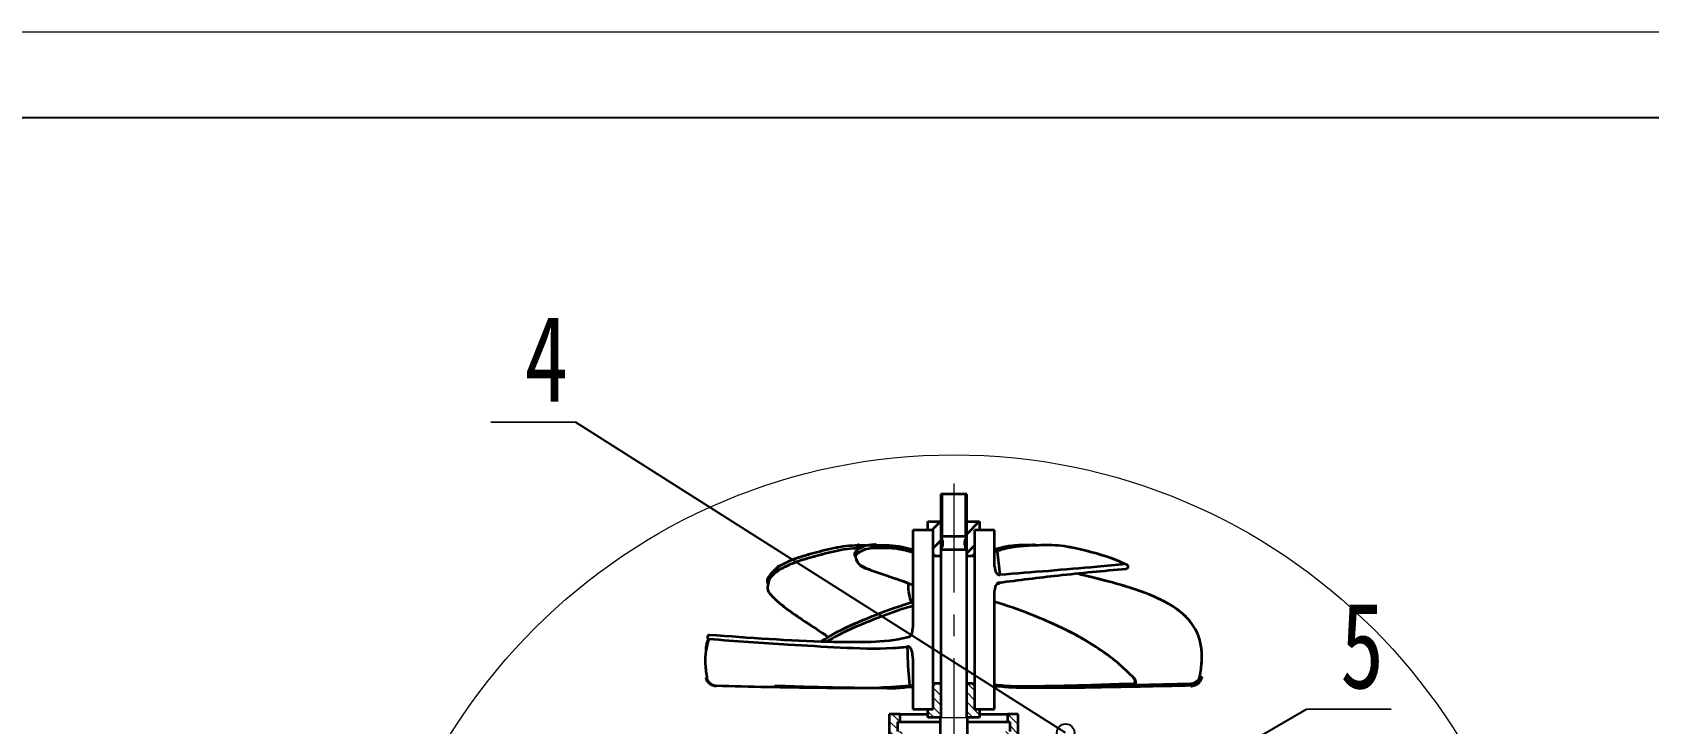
# Model space of a CAD drawing. Header units: millimetres. Extents: x 0 to 1189, y 0 to 841.
# Drawn here: x 412.9 to 600.8, y 760.6 to 841 of the extents above; entities that cross this region are included whole.
import ezdxf

# ---------------------------------------------------------------- set-up
doc = ezdxf.new("R2010")
doc.units = ezdxf.units.MM
doc.linetypes.add('CENTERX2', pattern=[20.32, 12.7, -2.54, 2.54, -2.54])
doc.styles.add('SLDTEXTSTYLE1', font='hyswlongfangsong.ttf')
doc.styles.get("Standard").update_dxf_attribs({"font": 'hyswlongfangsong.ttf'})
doc.dimstyles.new('SLDDIMSTYLE0', dxfattribs={"dimtxt": 0.18, "dimasz": 4.08, "dimexe": 0, "dimexo": 0.0625, "dimgap": 0, "dimtad": 0, "dimtih": 1, "dimtoh": 1, "dimdec": 0, "dimrnd": 1e-09, "dimzin": 0, "dimdsep": 46, "dimtxsty": 'Standard', "dimsah": 1, "dimcen": 0.09, "dimadec": 0, "dimazin": 0, "dimtfac": 4.08, "dimtdec": 0, "dimtofl": 0, "dimtmove": 0, "dimatfit": 3, "dimfxl": 1, "dimfrac": 2, "dimtolj": 1, "dimtzin": 0, "dimarcsym": 0})
pattern_1 = [(135, (128.85775, 522.6611), (-0.561266, -0.561266), [])]

# ---------------------------------------------------------------- blocks, each defined once
blk = doc.blocks.new('SW_NOTE_0_3')
at = {"color": 0, "linetype": 'Continuous', "lineweight": 18}
for p, q in [((-9.85, 0), (0, 0)), ((0, 0), (-9.85, 0)), ((-9.85, 0), (0, 0)), ((0, 0), (-9.85, 0)), ((-9.85, 0), (0, 0)), ((0, 0), (-9.85, 0))]:
    blk.add_line(p, q, dxfattribs=at)
at = {"color": 0, "linetype": 'Continuous', "lineweight": 18, "insert": (-3.37, 12.42), "char_height": 10, "attachment_point": 2, "style": 'SLDTEXTSTYLE1'}
blk.add_mtext('4', dxfattribs=at)
blk = doc.blocks.new('SW_NOTE_0_4')
at = {"color": 0, "linetype": 'Continuous', "lineweight": 18}
for p, q in [((0, 0), (9.85, 0)), ((9.85, 0), (0, 0)), ((0, 0), (9.85, 0)), ((9.85, 0), (0, 0)), ((0, 0), (9.85, 0)), ((9.85, 0), (0, 0))]:
    blk.add_line(p, q, dxfattribs=at)
at = {"color": 0, "linetype": 'Continuous', "lineweight": 18, "insert": (6.48, 12.42), "char_height": 10, "attachment_point": 2, "style": 'SLDTEXTSTYLE1'}
blk.add_mtext('5', dxfattribs=at)

msp = doc.modelspace()

# ---------------------------------------------------------------- hatches: boundary and pattern name
at = {"lineweight": 35}
h = msp.add_hatch(dxfattribs=at)
h.set_pattern_fill('ANSI31', color=256, scale=0.5)
h.set_pattern_definition([(45, (-51.8363, 45.4111), (-1.122532, 1.122532), [])])
h.paths.add_polyline_path([(518.51, 784.09), (517.01, 784.09), (517.01, 783.09), (517.61, 783.09), (517.61, 780.34), (517.86, 780.09), (518.51, 780.09), (518.51, 780.84)])
h.paths.add_polyline_path([(523.01, 784.09), (521.51, 784.09), (521.51, 782.34), (521.51, 780.09), (522.16, 780.09), (522.41, 780.34), (522.41, 783.09), (523.01, 783.09)])
at = {"lineweight": 18}
h = msp.add_hatch(dxfattribs=at)
h.set_pattern_fill('ANSI31', color=256, scale=0.25, angle=90)
h.set_pattern_definition(pattern_1)
h.paths.add_polyline_path([(518.51, 765.29), (517.86, 765.29), (517.61, 765.04), (517.61, 762.29), (517.01, 762.29), (517.01, 761.29), (518.51, 761.29)])
h.paths.add_polyline_path([(522.41, 765.04), (522.16, 765.29), (521.51, 765.29), (521.51, 761.29), (521.61, 761.29), (523.01, 761.29), (523.01, 762.29), (522.41, 762.29)])
h = msp.add_hatch(dxfattribs=at)
h.set_pattern_fill('ANSI31', color=256, scale=0.25, angle=90)
h.set_pattern_definition(pattern_1)
h.paths.add_polyline_path([(527.51, 754.18), (527.51, 761.69), (526.26, 761.69), (526.26, 760.79), (526.51, 760.79), (526.51, 759.69), (526.01, 759.69), (526.01, 741.69), (526.26, 741.69), (526.26, 740.59), (526.01, 740.59), (526.01, 739.69), (531.51, 739.69), (531.51, 737.19), (536.01, 737.19), (536.01, 729.19), (538.01, 729.19), (538.01, 730.69), (537.21, 730.69), (537.21, 731.69), (538.01, 731.69), (538.01, 739.19)])
h.paths.add_polyline_path([(514.01, 739.69), (514.01, 740.59), (513.76, 740.59), (513.76, 741.69), (514.01, 741.69), (514.01, 759.69), (513.51, 759.69), (513.51, 760.79), (513.76, 760.79), (513.76, 761.69), (512.51, 761.69), (512.51, 754.18), (502.01, 739.19), (502.01, 731.69), (502.81, 731.69), (502.81, 730.69), (502.01, 730.69), (502.01, 729.19), (506.72, 729.19), (506.72, 737.19), (508.51, 737.19), (508.51, 739.69)])
h.paths.add_polyline_path([(540.01, 737.69), (538.01, 737.69), (538.01, 724.44), (537.01, 724.44), (537.01, 674.69), (538.01, 674.69), (538.01, 671.69), (540.01, 671.69)])
h.paths.add_polyline_path([(503.01, 724.44), (502.51, 724.44), (502.01, 724.44), (502.01, 737.69), (500.01, 737.69), (500.01, 671.69), (502.01, 671.69), (502.01, 674.69), (503.01, 674.69)])

# ---------------------------------------------------------------- linework, layer by layer
at = {"color": 7, "linetype": 'Continuous', "lineweight": 18}
for p, q in [((1189, 841), (0, 841)), ((518.41, 761.29), (521.61, 761.29))]:
    msp.add_line(p, q, dxfattribs=at)
at = {"color": 7, "linetype": 'Continuous', "lineweight": 25}
msp.add_line((1179, 831.05), (25, 831.05), dxfattribs=at)
at = {"color": 7, "linetype": 'Continuous', "lineweight": 35}
for p, q in [((518.51, 787.29), (518.51, 782.34)), ((521.51, 787.29), (518.51, 787.29)), ((518.51, 787.29), (518.51, 782.34)), ((521.51, 787.29), (518.51, 787.29)), ((521.51, 782.34), (521.51, 787.29)), ((521.51, 782.34), (521.51, 787.29)), ((517.01, 783.09), (517.01, 784.09)), ((517.01, 784.09), (518.51, 784.09)), ((517.01, 783.09), (517.01, 784.09)), ((517.01, 784.09), (518.51, 784.09)), ((518.51, 784.09), (518.51, 780.09)), ((518.51, 784.09), (518.51, 780.09)), ((521.51, 780.09), (521.51, 784.09)), ((521.51, 784.09), (523.01, 784.09)), ((521.51, 780.09), (521.51, 784.09)), ((521.51, 784.09), (523.01, 784.09)), ((523.01, 784.09), (523.01, 783.09)), ((523.01, 784.09), (523.01, 783.09)), ((515.26, 783.09), (515.26, 771.79)), ((517.61, 783.09), (515.26, 783.09)), ((515.26, 783.09), (515.26, 771.79)), ((517.61, 783.09), (515.26, 783.09)), ((517.61, 783.09), (517.01, 783.09)), ((517.61, 783.09), (517.01, 783.09)), ((517.61, 780.34), (517.61, 783.09)), ((517.61, 762.29), (517.61, 783.09)), ((517.61, 780.34), (517.61, 783.09)), ((517.61, 762.29), (517.61, 783.09)), ((521.51, 782.34), (518.51, 782.34)), ((521.51, 782.34), (518.51, 782.34)), ((522.41, 783.09), (522.41, 780.34)), ((523.01, 783.09), (522.41, 783.09)), ((522.41, 783.09), (522.41, 762.29)), ((524.76, 783.09), (522.41, 783.09)), ((522.41, 783.09), (522.41, 780.34)), ((523.01, 783.09), (522.41, 783.09)), ((522.41, 783.09), (522.41, 762.29)), ((524.76, 783.09), (522.41, 783.09)), ((524.76, 778.88), (524.76, 783.09)), ((524.76, 778.88), (524.76, 783.09)), ((517.61, 780.34), (517.86, 780.09)), ((517.61, 780.34), (517.86, 780.09)), ((518.51, 780.09), (517.86, 780.09)), ((518.51, 780.09), (517.86, 780.09)), ((518.51, 780.84), (521.51, 780.84)), ((518.51, 780.84), (518.51, 761.29)), ((518.51, 780.84), (521.51, 780.84)), ((518.51, 780.84), (518.51, 761.29)), ((521.51, 761.29), (521.51, 780.84)), ((521.51, 761.29), (521.51, 780.84)), ((522.16, 780.09), (521.51, 780.09)), ((522.16, 780.09), (521.51, 780.09)), ((522.16, 780.09), (522.41, 780.34)), ((522.16, 780.09), (522.41, 780.34)), ((522.39, 780.09), (522.16, 780.09)), ((522.39, 780.09), (522.16, 780.09)), ((522.39, 780.09), (522.39, 780.32)), ((522.39, 780.09), (522.39, 780.32)), ((525.06, 780.66), (525.36, 777.89)), ((525.06, 780.66), (525.36, 777.89)), ((529.87, 781.29), (529.15, 781.42)), ((529.87, 781.29), (529.15, 781.42)), ((510.37, 778.45), (512.46, 777.76)), ((510.37, 778.45), (512.46, 777.76)), ((524.76, 762.29), (524.76, 776.05)), ((524.76, 762.29), (524.76, 776.05)), ((515.26, 768.2), (515.26, 762.29)), ((515.26, 768.2), (515.26, 762.29)), ((512.22, 764.85), (514.92, 765.04)), ((512.22, 764.85), (514.92, 765.04)), ((514.91, 764.88), (515.04, 764.87)), ((514.91, 764.88), (515.04, 764.87)), ((515.1, 764.87), (515.26, 764.85)), ((515.1, 764.87), (515.26, 764.85)), ((517.86, 765.29), (517.61, 765.04)), ((517.86, 765.29), (517.61, 765.04)), ((517.61, 762.29), (517.61, 765.04)), ((517.61, 762.29), (517.61, 765.04)), ((517.86, 765.29), (518.51, 765.29)), ((517.86, 765.29), (518.51, 765.29)), ((518.51, 765.29), (518.51, 761.29)), ((518.51, 765.29), (518.51, 761.29)), ((521.51, 761.29), (521.51, 765.29)), ((521.51, 765.29), (522.16, 765.29)), ((521.51, 761.29), (521.51, 765.29)), ((521.51, 765.29), (522.16, 765.29)), ((522.41, 765.04), (522.16, 765.29)), ((522.41, 765.04), (522.16, 765.29)), ((522.41, 765.04), (522.41, 762.29)), ((522.41, 765.04), (522.41, 762.29)), ((541.1, 765.12), (547.59, 765.26)), ((541.1, 765.12), (547.59, 765.26)), ((512.51, 761.69), (512.51, 754.18)), ((513.76, 761.69), (512.51, 761.69)), ((512.51, 761.69), (512.51, 754.18)), ((513.76, 761.69), (512.51, 761.69)), ((513.76, 760.79), (513.76, 761.69)), ((513.76, 761.69), (517.01, 761.69)), ((513.76, 760.79), (513.76, 761.69)), ((513.76, 761.69), (517.01, 761.69)), ((515.26, 762.29), (517.61, 762.29)), ((515.26, 762.29), (517.61, 762.29)), ((517.01, 761.29), (517.01, 762.29)), ((517.01, 762.29), (517.61, 762.29)), ((517.01, 761.29), (517.01, 762.29)), ((517.01, 762.29), (517.61, 762.29)), ((518.51, 761.29), (517.01, 761.29)), ((518.51, 761.29), (517.01, 761.29)), ((518.41, 761.29), (518.41, 755.29)), ((518.51, 761.29), (518.41, 761.29)), ((518.41, 761.29), (518.41, 755.29)), ((518.51, 761.29), (518.41, 761.29)), ((523.01, 761.29), (521.51, 761.29)), ((521.61, 761.29), (521.51, 761.29)), ((523.01, 761.29), (521.51, 761.29)), ((521.61, 761.29), (521.51, 761.29)), ((521.61, 755.29), (521.61, 761.29)), ((521.61, 755.29), (521.61, 761.29)), ((522.41, 762.29), (523.01, 762.29)), ((522.41, 762.29), (524.76, 762.29)), ((522.41, 762.29), (523.01, 762.29)), ((522.41, 762.29), (524.76, 762.29)), ((523.01, 762.29), (523.01, 761.29)), ((523.01, 762.29), (523.01, 761.29)), ((523.01, 761.69), (526.26, 761.69)), ((523.01, 761.69), (526.26, 761.69)), ((526.26, 761.69), (526.26, 760.79)), ((527.51, 761.69), (526.26, 761.69)), ((526.26, 761.69), (526.26, 760.79)), ((527.51, 761.69), (526.26, 761.69)), ((527.51, 754.18), (527.51, 761.69)), ((527.51, 754.18), (527.51, 761.69)), ((513.51, 759.69), (513.51, 760.79)), ((513.51, 760.79), (513.76, 760.79)), ((513.51, 759.69), (513.51, 760.79)), ((513.51, 760.79), (513.76, 760.79)), ((513.76, 760.79), (518.41, 760.79)), ((513.76, 760.79), (518.41, 760.79)), ((521.61, 760.79), (526.26, 760.79)), ((521.61, 760.79), (526.26, 760.79)), ((526.26, 760.79), (526.51, 760.79)), ((526.26, 760.79), (526.51, 760.79)), ((526.51, 760.79), (526.51, 759.69)), ((526.51, 760.79), (526.51, 759.69))]:
    msp.add_line(p, q, dxfattribs=at)
at = {"lineweight": 18}
for p, q in [((518.51, 787.29), (518.61, 787.29)), ((518.51, 787.29), (518.71, 787.29)), ((518.71, 787.29), (518.71, 782.34)), ((521.51, 787.29), (521.31, 787.26)), ((521.51, 787.29), (521.41, 787.29)), ((521.31, 787.26), (521.31, 782.34))]:
    msp.add_line(p, q, dxfattribs=at)
at = {"color": 7, "linetype": 'CENTERX2', "lineweight": 18}
msp.add_line((520.01, 788.54), (520.01, 735.29), dxfattribs=at)
at = {"color": 7, "linetype": 'Continuous', "lineweight": 35, "flags": 128}
for points in [[(525.09, 780.81), (525.09, 780.81), (525.1, 780.81), (525.12, 780.81), (525.12, 780.8), (525.1, 780.74), (525.06, 780.66), (525.06, 780.66), (525.06, 780.66)], [(525.09, 780.81), (525.09, 780.81), (525.1, 780.81), (525.12, 780.81), (525.12, 780.8), (525.1, 780.74), (525.06, 780.66), (525.06, 780.66), (525.06, 780.66)], [(514.95, 764.87), (514.95, 764.87), (514.92, 764.88), (514.91, 764.88), (514.9, 764.9), (514.9, 764.91), (514.9, 764.97), (514.92, 765.04), (514.92, 765.04), (514.92, 765.04)], [(514.95, 764.87), (514.95, 764.87), (514.92, 764.88), (514.91, 764.88), (514.9, 764.9), (514.9, 764.91), (514.9, 764.97), (514.92, 765.04), (514.92, 765.04), (514.92, 765.04)]]:
    msp.add_lwpolyline(points, dxfattribs=at)
at = {"color": 7, "linetype": 'Continuous', "lineweight": 18}
msp.add_circle((520.01, 722.97), 68.89, dxfattribs=at)
at = {"color": 7, "linetype": 'Continuous', "lineweight": 35}
for points, knots in [([(518.51, 782.34), (518.51, 782.33), (518.52, 782.32), (518.57, 782.2), (518.64, 782.03), (518.7, 781.8), (518.71, 781.55), (518.69, 781.32), (518.63, 781.11), (518.56, 780.95), (518.51, 780.85), (518.51, 780.84), (518.51, 780.84)], [0, 0, 0, 0, 0.098782, 0.197335, 0.301895, 0.414451, 0.520119, 0.613236, 0.708616, 0.816089, 0.928421, 1, 1, 1, 1]), ([(518.51, 782.34), (518.51, 782.33), (518.54, 782.28), (518.58, 782.18), (518.65, 782.01), (518.7, 781.79), (518.71, 781.55), (518.69, 781.33), (518.63, 781.13), (518.57, 780.98), (518.53, 780.88), (518.51, 780.84), (518.51, 780.84)], [0, 0, 0, 0, 0.0262029, 0.0992117, 0.2154295, 0.3707832, 0.5309523, 0.6697059, 0.7976807, 0.9131141, 0.9861797, 1, 1, 1, 1]), ([(521.51, 780.84), (521.51, 780.84), (521.5, 780.84), (521.48, 780.89), (521.42, 781.01), (521.36, 781.2), (521.31, 781.44), (521.3, 781.69), (521.34, 781.92), (521.4, 782.11), (521.47, 782.26), (521.5, 782.33), (521.51, 782.34), (521.51, 782.34)], [0, 0, 0, 0, 0.031754, 0.126791, 0.224611, 0.332065, 0.444556, 0.546165, 0.638206, 0.736501, 0.846718, 0.957487, 1, 1, 1, 1]), ([(521.51, 780.84), (521.51, 780.84), (521.5, 780.86), (521.47, 780.92), (521.41, 781.04), (521.35, 781.22), (521.31, 781.45), (521.3, 781.69), (521.34, 781.9), (521.4, 782.09), (521.45, 782.23), (521.49, 782.31), (521.51, 782.34), (521.51, 782.34)], [0, 0, 0, 0, 0.0027317, 0.0425361, 0.1260523, 0.2543998, 0.4155603, 0.5704173, 0.7048736, 0.8309697, 0.9385433, 0.995111, 1, 1, 1, 1]), ([(508.99, 781), (508.53, 780.98), (507.59, 780.92), (505.67, 780.53), (503.37, 779.92), (501, 779.18), (500.14, 778.69), (499.7, 778.45)], [0, 0, 0, 0, 0.120086, 0.243576, 0.495116, 0.747345, 1, 1, 1, 1]), ([(508.99, 781), (508.52, 780.97), (507.58, 780.91), (505.72, 780.54), (503.58, 779.97), (501.38, 779.34), (500.19, 778.71), (499.7, 778.45)], [0, 0, 0, 0, 0.143683, 0.293131, 0.584738, 0.829712, 1, 1, 1, 1]), ([(499.75, 778.92), (500.18, 779.16), (501.02, 779.64), (503.35, 780.37), (505.62, 780.95), (507.51, 781.3), (508.43, 781.34), (508.89, 781.36)], [0, 0, 0, 0, 0.253498, 0.504959, 0.755279, 0.878817, 1, 1, 1, 1]), ([(499.75, 778.92), (500.23, 779.18), (501.39, 779.8), (503.56, 780.41), (505.67, 780.96), (507.5, 781.29), (508.43, 781.34), (508.89, 781.36)], [0, 0, 0, 0, 0.170174, 0.414896, 0.705923, 0.855414, 1, 1, 1, 1]), ([(510.87, 781.42), (510.36, 781.36), (509.49, 781.26), (508.81, 780.83), (508.42, 780.43), (508.46, 780.17), (508.48, 780.08)], [0, 0, 0, 0, 0.362046, 0.617287, 0.861551, 1, 1, 1, 1]), ([(510.87, 781.42), (510.38, 781.38), (509.65, 781.31), (508.87, 780.87), (508.43, 780.46), (508.46, 780.17), (508.48, 780.08)], [0, 0, 0, 0, 0.4710512, 0.7176662, 0.9082064, 1, 1, 1, 1]), ([(510.76, 781), (510.46, 780.98), (509.9, 780.93), (509.19, 780.65), (508.41, 780.17), (508.6, 779.86), (508.62, 779.83)], [0, 0, 0, 0, 0.3342265, 0.6076363, 0.9635054, 1, 1, 1, 1]), ([(510.76, 781), (510.45, 780.98), (509.82, 780.92), (508.97, 780.53), (508.43, 780.14), (508.6, 779.86), (508.62, 779.83)], [0, 0, 0, 0, 0.229098, 0.464691, 0.944574, 1, 1, 1, 1]), ([(508.62, 779.83), (508.67, 779.62), (508.78, 779.15), (509.81, 778.69), (510.37, 778.45)], [0, 0, 0, 0, 0.4690239, 1, 1, 1, 1]), ([(508.62, 779.83), (508.72, 779.6), (509.04, 778.87), (509.83, 778.62), (510.37, 778.45)], [0, 0, 0, 0, 0.321465, 1, 1, 1, 1]), ([(508.89, 781.36), (508.9, 781.37), (508.9, 781.41), (508.92, 781.42), (508.94, 781.42), (508.95, 781.41), (508.96, 781.38), (508.98, 781.35), (508.99, 781.3), (508.99, 781.24), (509, 781.19), (509, 781.13), (509, 781.06), (508.99, 781.02), (508.99, 781)], [0, 0, 0, 0, 0.09057, 0.204939, 0.271779, 0.34422, 0.420942, 0.5, 0.579058, 0.65578, 0.728221, 0.795061, 0.90943, 1, 1, 1, 1]), ([(508.89, 781.36), (508.89, 781.37), (508.9, 781.4), (508.92, 781.42), (508.94, 781.42), (508.95, 781.41), (508.97, 781.38), (508.98, 781.34), (508.99, 781.29), (508.99, 781.24), (509, 781.19), (509, 781.13), (509, 781.07), (508.99, 781.02), (508.99, 781)], [0, 0, 0, 0, 0.077622, 0.136131, 0.160472, 0.196641, 0.253967, 0.333502, 0.43042, 0.536239, 0.641705, 0.739337, 0.896062, 1, 1, 1, 1]), ([(508.89, 781.36), (510.21, 781.34), (512.15, 781.31), (514.14, 780.93), (514.83, 780.7), (514.95, 780.66)], [0, 0, 0, 0, 0.631987, 0.936217, 1, 1, 1, 1]), ([(508.89, 781.36), (510.2, 781.34), (512.11, 781.32), (514.13, 780.93), (514.83, 780.7), (514.95, 780.66)], [0, 0, 0, 0, 0.638022, 0.937683, 1, 1, 1, 1]), ([(510.98, 781.36), (510.97, 781.37), (510.94, 781.41), (510.89, 781.42), (510.84, 781.42), (510.8, 781.41), (510.77, 781.38), (510.74, 781.35), (510.71, 781.3), (510.7, 781.24), (510.7, 781.19), (510.7, 781.13), (510.72, 781.06), (510.75, 781.02), (510.76, 781)], [0, 0, 0, 0, 0.09057, 0.2049391, 0.2717792, 0.3442198, 0.4209424, 0.5, 0.5790576, 0.6557802, 0.7282208, 0.7950609, 0.90943, 1, 1, 1, 1]), ([(510.98, 781.36), (510.97, 781.37), (510.94, 781.4), (510.89, 781.42), (510.84, 781.42), (510.8, 781.41), (510.77, 781.38), (510.74, 781.34), (510.71, 781.3), (510.7, 781.24), (510.7, 781.19), (510.7, 781.13), (510.72, 781.06), (510.75, 781.02), (510.76, 781)], [0, 0, 0, 0, 0.086753, 0.185698, 0.241072, 0.302037, 0.370411, 0.446833, 0.529545, 0.614779, 0.698007, 0.775404, 0.904663, 1, 1, 1, 1]), ([(515.26, 780.47), (514.68, 780.64), (513.11, 781.08), (511.67, 781.03), (510.76, 781)], [0, 0, 0, 0, 0.367371, 1, 1, 1, 1]), ([(515.26, 780.47), (514.69, 780.64), (513.23, 781.06), (511.7, 781.03), (510.76, 781)], [0, 0, 0, 0, 0.387321, 1, 1, 1, 1]), ([(510.98, 781.36), (511.98, 781.36), (513.36, 781.36), (514.84, 780.96), (515.26, 780.85)], [0, 0, 0, 0, 0.71915, 1, 1, 1, 1]), ([(510.98, 781.36), (512, 781.35), (513.45, 781.34), (514.84, 780.96), (515.26, 780.85)], [0, 0, 0, 0, 0.704052, 1, 1, 1, 1]), ([(514.92, 780.81), (514.92, 780.81), (514.91, 780.82), (514.91, 780.81), (514.9, 780.81), (514.9, 780.8), (514.9, 780.8)], [0, 0, 0, 0, 0.00435, 0.274425, 0.831743, 1, 1, 1, 1]), ([(514.92, 780.81), (514.92, 780.81), (514.92, 780.81), (514.91, 780.82), (514.9, 780.81), (514.9, 780.8), (514.9, 780.8)], [0, 0, 0, 0, 0.008245, 0.355195, 0.822663, 1, 1, 1, 1]), ([(529.03, 781.36), (528.04, 781.36), (526.66, 781.36), (525.17, 780.96), (524.76, 780.85)], [0, 0, 0, 0, 0.71915, 1, 1, 1, 1]), ([(529.03, 781.36), (528.01, 781.35), (526.56, 781.34), (525.17, 780.96), (524.76, 780.85)], [0, 0, 0, 0, 0.704052, 1, 1, 1, 1]), ([(525.09, 780.81), (525.09, 780.81), (525.03, 780.79), (524.89, 780.78), (524.8, 780.82), (524.76, 780.84)], [0, 0, 0, 0, 0.063341, 0.619856, 1, 1, 1, 1]), ([(525.09, 780.81), (525.09, 780.81), (525.02, 780.78), (524.9, 780.78), (524.8, 780.82), (524.76, 780.84)], [0, 0, 0, 0, 0.056695, 0.619586, 1, 1, 1, 1]), ([(524.76, 780.71), (524.78, 780.7), (524.86, 780.66), (524.98, 780.66), (525.06, 780.66)], [0, 0, 0, 0, 0.34827, 1, 1, 1, 1]), ([(524.76, 780.71), (524.79, 780.7), (524.88, 780.66), (524.99, 780.66), (525.06, 780.66)], [0, 0, 0, 0, 0.3025, 1, 1, 1, 1]), ([(531.12, 781.36), (529.81, 781.34), (527.86, 781.31), (525.88, 780.93), (525.18, 780.7), (525.06, 780.66)], [0, 0, 0, 0, 0.631987, 0.936217, 1, 1, 1, 1]), ([(531.12, 781.36), (529.82, 781.34), (527.9, 781.32), (525.88, 780.93), (525.18, 780.7), (525.06, 780.66)], [0, 0, 0, 0, 0.638023, 0.937681, 1, 1, 1, 1]), ([(539.95, 779.13), (539.6, 779.3), (538.77, 779.71), (536.67, 780.37), (534.39, 780.95), (532.5, 781.3), (531.58, 781.34), (531.12, 781.36)], [0, 0, 0, 0, 0.196587, 0.467219, 0.736622, 0.869579, 1, 1, 1, 1]), ([(539.95, 779.13), (539.57, 779.31), (538.49, 779.82), (536.45, 780.42), (534.35, 780.96), (532.51, 781.29), (531.58, 781.34), (531.12, 781.36)], [0, 0, 0, 0, 0.136414, 0.391094, 0.693961, 0.849532, 1, 1, 1, 1]), ([(498.45, 776.86), (498.45, 776.86), (498.23, 777.23), (498.53, 777.85), (499.35, 778.56), (499.75, 778.92)], [0, 0, 0, 0, 0.000437, 0.500966, 1, 1, 1, 1]), ([(498.45, 776.86), (498.45, 776.86), (498.28, 777.16), (498.7, 778.14), (499.36, 778.63), (499.75, 778.92)], [0, 0, 0, 0, 0.000446, 0.406787, 1, 1, 1, 1]), ([(499.7, 778.45), (499.24, 778.1), (498.44, 777.48), (498.41, 776.9), (498.4, 776.64)], [0, 0, 0, 0, 0.567765, 1, 1, 1, 1]), ([(499.7, 778.45), (499.24, 778.15), (498.55, 777.7), (498.44, 776.91), (498.4, 776.64)], [0, 0, 0, 0, 0.6611412, 1, 1, 1, 1]), ([(499.75, 778.92), (499.73, 778.92), (499.68, 778.93), (499.62, 778.91), (499.57, 778.88), (499.53, 778.84), (499.51, 778.79), (499.49, 778.73), (499.49, 778.67), (499.51, 778.62), (499.53, 778.57), (499.57, 778.52), (499.63, 778.47), (499.68, 778.46), (499.7, 778.45)], [0, 0, 0, 0, 0.090284, 0.204511, 0.27137, 0.343897, 0.420764, 0.5, 0.579236, 0.656103, 0.72863, 0.795489, 0.909716, 1, 1, 1, 1]), ([(499.75, 778.92), (499.73, 778.92), (499.68, 778.93), (499.62, 778.91), (499.57, 778.88), (499.53, 778.84), (499.51, 778.79), (499.49, 778.73), (499.49, 778.67), (499.51, 778.62), (499.53, 778.57), (499.57, 778.52), (499.63, 778.47), (499.68, 778.46), (499.7, 778.45)], [0, 0, 0, 0, 0.089175, 0.199133, 0.262836, 0.332139, 0.40656, 0.484903, 0.565072, 0.644348, 0.720017, 0.789966, 0.908469, 1, 1, 1, 1]), ([(524.76, 778.88), (524.77, 778.68), (524.79, 778.41), (524.95, 778.11), (525.09, 777.97), (525.23, 777.89), (525.32, 777.89), (525.36, 777.89)], [0, 0, 0, 0, 0.460182, 0.628716, 0.79867, 0.903861, 1, 1, 1, 1]), ([(524.76, 778.88), (524.77, 778.68), (524.79, 778.41), (524.95, 778.11), (525.09, 777.97), (525.23, 777.89), (525.32, 777.89), (525.36, 777.89)], [0, 0, 0, 0, 0.4601817, 0.6287135, 0.7986676, 0.9038554, 1, 1, 1, 1]), ([(525.28, 777), (527.57, 777.29), (532.49, 777.92), (537.43, 778.37), (540.06, 778.61)], [0, 0, 0, 0, 0.466133, 1, 1, 1, 1]), ([(525.28, 777), (527.57, 777.29), (532.49, 777.92), (537.43, 778.37), (540.06, 778.61)], [0, 0, 0, 0, 0.466133, 1, 1, 1, 1]), ([(539.95, 779.13), (538.85, 779.03), (533.99, 778.58), (529.13, 778.19), (525.36, 777.89)], [0, 0, 0, 0, 0.2247449, 1, 1, 1, 1]), ([(539.95, 779.13), (538.85, 779.03), (533.99, 778.58), (529.13, 778.19), (525.36, 777.89)], [0, 0, 0, 0, 0.2247449, 1, 1, 1, 1]), ([(548.63, 766.08), (548.72, 766.7), (548.9, 767.95), (548.82, 769.57), (548.37, 771.26), (547.27, 772.93), (545.25, 774.49), (542.46, 775.78), (539, 776.89), (536.2, 777.58), (534.54, 777.99), (534.31, 778.05)], [0, 0, 0, 0, 0.093653, 0.187336, 0.280446, 0.419915, 0.559202, 0.698779, 0.837482, 0.976926, 1, 1, 1, 1]), ([(548.63, 766.08), (548.72, 766.69), (548.89, 767.83), (548.83, 769.5), (548.38, 771.26), (547.16, 773.05), (545.02, 774.62), (542.21, 775.87), (538.8, 776.94), (536.09, 777.61), (534.54, 777.99), (534.31, 778.05)], [0, 0, 0, 0, 0.086507, 0.163717, 0.234621, 0.340724, 0.461138, 0.605786, 0.774591, 0.965861, 1, 1, 1, 1]), ([(540.06, 778.61), (540.09, 778.62), (540.15, 778.63), (540.22, 778.68), (540.26, 778.74), (540.28, 778.82), (540.28, 778.9), (540.25, 778.97), (540.19, 779.05), (540.1, 779.1), (540.02, 779.13), (539.96, 779.13), (539.95, 779.13)], [0, 0, 0, 0, 0.101868, 0.204112, 0.297845, 0.386342, 0.476904, 0.575223, 0.685012, 0.806928, 0.936588, 1, 1, 1, 1]), ([(540.06, 778.61), (540.09, 778.62), (540.15, 778.63), (540.22, 778.68), (540.26, 778.74), (540.28, 778.82), (540.28, 778.9), (540.25, 778.97), (540.19, 779.05), (540.1, 779.1), (540.02, 779.13), (539.96, 779.13), (539.95, 779.13)], [0, 0, 0, 0, 0.101872, 0.2041, 0.297841, 0.386337, 0.4769, 0.575218, 0.685008, 0.806921, 0.936585, 1, 1, 1, 1]), ([(498.4, 776.64), (498.38, 776.56), (498.23, 776.07), (499.22, 775.07), (500.63, 773.86), (502.89, 772.37), (504.53, 771.28), (505.44, 770.67)], [0, 0, 0, 0, 0.02592, 0.160686, 0.36908, 0.654186, 1, 1, 1, 1]), ([(498.4, 776.64), (498.38, 776.56), (498.25, 776.16), (498.91, 775.34), (500.36, 774.06), (502.59, 772.56), (504.49, 771.3), (505.44, 770.67)], [0, 0, 0, 0, 0.056751, 0.293356, 0.530982, 0.767708, 1, 1, 1, 1]), ([(512.45, 777.72), (513.01, 777.54), (514.05, 777.22), (514.92, 776.87), (515.32, 776.71)], [0, 0, 0, 0, 0.541364, 1, 1, 1, 1]), ([(512.45, 777.72), (513, 777.55), (513.97, 777.24), (514.91, 776.87), (515.32, 776.71)], [0, 0, 0, 0, 0.564721, 1, 1, 1, 1]), ([(515.07, 774.69), (514.91, 775.24), (514.71, 775.97), (514.76, 776.73), (514.78, 776.92)], [0, 0, 0, 0, 0.7567145, 1, 1, 1, 1]), ([(515.07, 774.69), (514.91, 775.24), (514.71, 775.98), (514.76, 776.73), (514.78, 776.92)], [0, 0, 0, 0, 0.75358, 1, 1, 1, 1]), ([(525.28, 777), (525.23, 776.99), (525.13, 776.96), (524.98, 776.83), (524.84, 776.59), (524.77, 776.3), (524.76, 776.11), (524.76, 776.05)], [0, 0, 0, 0, 0.134357, 0.267543, 0.490403, 0.85164, 1, 1, 1, 1]), ([(525.28, 777), (525.23, 776.99), (525.13, 776.96), (524.98, 776.83), (524.84, 776.59), (524.77, 776.3), (524.76, 776.11), (524.76, 776.05)], [0, 0, 0, 0, 0.134366, 0.267545, 0.490402, 0.85164, 1, 1, 1, 1]), ([(525, 776.83), (525.03, 776.84), (525.2, 776.91), (525.39, 776.98), (525.56, 777.03)], [0, 0, 0, 0, 0.162452, 1, 1, 1, 1]), ([(525, 776.83), (525.03, 776.84), (525.21, 776.92), (525.4, 776.98), (525.56, 777.03)], [0, 0, 0, 0, 0.149638, 1, 1, 1, 1]), ([(504.55, 770.15), (505.02, 770.44), (506.71, 771.46), (509.98, 772.9), (513.17, 774.12), (514.93, 774.65), (515.26, 774.75)], [0, 0, 0, 0, 0.147849, 0.529822, 0.911297, 1, 1, 1, 1]), ([(504.55, 770.15), (505.02, 770.44), (506.77, 771.49), (510.03, 772.92), (513.15, 774.11), (514.92, 774.65), (515.26, 774.75)], [0, 0, 0, 0, 0.142364, 0.523148, 0.910962, 1, 1, 1, 1]), ([(515.26, 774.28), (514.97, 774.2), (513.27, 773.69), (510.13, 772.51), (507.05, 771.19), (505.52, 770.29), (505.21, 770.11)], [0, 0, 0, 0, 0.081563, 0.490402, 0.89911, 1, 1, 1, 1]), ([(515.26, 774.28), (514.97, 774.2), (513.24, 773.68), (510.18, 772.52), (507.1, 771.22), (505.52, 770.29), (505.21, 770.11)], [0, 0, 0, 0, 0.081617, 0.4963, 0.903012, 1, 1, 1, 1]), ([(540.77, 766.08), (540.12, 766.7), (538.83, 767.95), (536.55, 769.56), (533.65, 771.26), (530.04, 772.91), (526.85, 774.12), (525.09, 774.65), (524.76, 774.75)], [0, 0, 0, 0, 0.158308, 0.316665, 0.474054, 0.709806, 0.945252, 1, 1, 1, 1]), ([(540.77, 766.08), (540.12, 766.71), (538.79, 767.97), (536.51, 769.59), (533.6, 771.3), (529.99, 772.93), (526.87, 774.11), (525.09, 774.65), (524.76, 774.75)], [0, 0, 0, 0, 0.147284, 0.299167, 0.455157, 0.697064, 0.943437, 1, 1, 1, 1]), ([(491.53, 770.45), (491.4, 770), (491.13, 769.1), (491.08, 767.57), (491.24, 766.4), (491.32, 765.82)], [0, 0, 0, 0, 0.332477, 0.66655, 1, 1, 1, 1]), ([(491.53, 770.45), (491.4, 770), (491.12, 769.04), (491.09, 767.47), (491.24, 766.39), (491.32, 765.82)], [0, 0, 0, 0, 0.3031089, 0.632699, 1, 1, 1, 1]), ([(491.22, 769.21), (491.23, 769.3), (491.24, 769.76), (491.37, 770.15), (491.49, 770.46)], [0, 0, 0, 0, 0.187222, 1, 1, 1, 1]), ([(491.22, 769.21), (491.23, 769.3), (491.23, 769.73), (491.37, 770.14), (491.49, 770.46)], [0, 0, 0, 0, 0.1996436, 1, 1, 1, 1]), ([(491.6, 770.9), (491.58, 770.9), (491.53, 770.9), (491.47, 770.87), (491.42, 770.82), (491.38, 770.75), (491.36, 770.67), (491.37, 770.58), (491.41, 770.51), (491.46, 770.47), (491.51, 770.45), (491.53, 770.45), (491.53, 770.45)], [0, 0, 0, 0, 0.096446, 0.192582, 0.298474, 0.41735, 0.546023, 0.675339, 0.793809, 0.89618, 0.98693, 1, 1, 1, 1]), ([(491.6, 770.9), (491.58, 770.9), (491.53, 770.9), (491.47, 770.87), (491.42, 770.82), (491.38, 770.75), (491.36, 770.67), (491.37, 770.58), (491.41, 770.51), (491.46, 770.47), (491.51, 770.45), (491.53, 770.45), (491.53, 770.45)], [0, 0, 0, 0, 0.096433, 0.192577, 0.298472, 0.417347, 0.546015, 0.675329, 0.7938, 0.896171, 0.986937, 1, 1, 1, 1]), ([(491.54, 770.45), (494.62, 770.22), (499.72, 769.84), (506.84, 769.46), (511.48, 769.24), (514.07, 769.49), (514.64, 769.55)], [0, 0, 0, 0, 0.400143, 0.662756, 0.92573, 1, 1, 1, 1]), ([(491.54, 770.45), (494.62, 770.22), (499.72, 769.84), (506.84, 769.46), (511.48, 769.24), (514.07, 769.49), (514.64, 769.55)], [0, 0, 0, 0, 0.400143, 0.662756, 0.92573, 1, 1, 1, 1]), ([(514.77, 770.67), (514.54, 770.61), (512.93, 770.18), (509.79, 770.02), (502.3, 770.12), (496.22, 770.56), (491.6, 770.9)], [0, 0, 0, 0, 0.030451, 0.214525, 0.401922, 1, 1, 1, 1]), ([(514.77, 770.67), (514.54, 770.61), (512.93, 770.18), (509.79, 770.02), (502.3, 770.12), (496.22, 770.56), (491.6, 770.9)], [0, 0, 0, 0, 0.030451, 0.214525, 0.401922, 1, 1, 1, 1]), ([(514.77, 770.67), (514.81, 770.68), (514.9, 770.72), (515.05, 770.89), (515.22, 771.24), (515.24, 771.57), (515.26, 771.79)], [0, 0, 0, 0, 0.101017, 0.242983, 0.498709, 1, 1, 1, 1]), ([(514.77, 770.67), (514.81, 770.68), (514.9, 770.72), (515.05, 770.89), (515.22, 771.24), (515.24, 771.57), (515.26, 771.79)], [0, 0, 0, 0, 0.10102, 0.242983, 0.498708, 1, 1, 1, 1]), ([(515.26, 768.2), (515.24, 768.46), (515.23, 768.79), (515.09, 769.2), (514.98, 769.4), (514.83, 769.51), (514.73, 769.55), (514.67, 769.55), (514.64, 769.55)], [0, 0, 0, 0, 0.471333, 0.617816, 0.809907, 0.881522, 0.953743, 1, 1, 1, 1]), ([(514.92, 765.04), (514.8, 766.28), (514.66, 767.82), (514.65, 769.25), (514.64, 769.55)], [0, 0, 0, 0, 0.796553, 1, 1, 1, 1]), ([(515.26, 768.2), (515.24, 768.46), (515.23, 768.79), (515.09, 769.2), (514.98, 769.4), (514.83, 769.51), (514.73, 769.55), (514.67, 769.55), (514.64, 769.55)], [0, 0, 0, 0, 0.471333, 0.617815, 0.80991, 0.88152, 0.953741, 1, 1, 1, 1]), ([(514.92, 765.04), (514.8, 766.25), (514.66, 767.75), (514.65, 769.25), (514.64, 769.55)], [0, 0, 0, 0, 0.805342, 1, 1, 1, 1]), ([(491.19, 765.91), (491.21, 765.82), (491.26, 765.64), (491.44, 765.41), (491.65, 765.24), (491.85, 765.11), (492.11, 765), (492.29, 764.98), (492.39, 764.97)], [0, 0, 0, 0, 0.199336, 0.429599, 0.559248, 0.69847, 0.844535, 1, 1, 1, 1]), ([(491.19, 765.91), (491.19, 765.9), (491.19, 765.89), (491.21, 765.87), (491.23, 765.84), (491.27, 765.82), (491.31, 765.82), (491.32, 765.82)], [0, 0, 0, 0, 0.12803, 0.311819, 0.481287, 0.770941, 1, 1, 1, 1]), ([(491.19, 765.91), (491.21, 765.82), (491.27, 765.62), (491.45, 765.4), (491.65, 765.23), (491.86, 765.11), (492.11, 765), (492.29, 764.98), (492.39, 764.97)], [0, 0, 0, 0, 0.165955, 0.377969, 0.509212, 0.659553, 0.824626, 1, 1, 1, 1]), ([(491.19, 765.91), (491.19, 765.9), (491.19, 765.89), (491.21, 765.87), (491.24, 765.84), (491.28, 765.82), (491.31, 765.82), (491.32, 765.82)], [0, 0, 0, 0, 0.114811, 0.282153, 0.443603, 0.742669, 1, 1, 1, 1]), ([(491.32, 765.82), (491.35, 765.73), (491.4, 765.56), (491.58, 765.35), (491.78, 765.2), (491.96, 765.1), (492.16, 765.03), (492.29, 765.02), (492.36, 765.01)], [0, 0, 0, 0, 0.24789, 0.498113, 0.625291, 0.751973, 0.876257, 1, 1, 1, 1]), ([(491.32, 765.82), (491.35, 765.73), (491.41, 765.54), (491.6, 765.34), (491.79, 765.19), (491.97, 765.1), (492.16, 765.03), (492.29, 765.02), (492.36, 765.01)], [0, 0, 0, 0, 0.1973915, 0.4323142, 0.5669197, 0.7098871, 0.8556099, 1, 1, 1, 1]), ([(492.36, 765.01), (496.35, 764.92), (501.52, 764.79), (507.85, 764.76), (510.49, 764.72), (511.94, 764.83), (512.22, 764.85)], [0, 0, 0, 0, 0.602086, 0.780137, 0.958236, 1, 1, 1, 1]), ([(492.39, 764.97), (492.39, 764.97), (492.38, 764.97), (492.37, 764.98), (492.36, 765.01), (492.36, 765.01)], [0, 0, 0, 0, 0.082318, 0.594568, 1, 1, 1, 1]), ([(492.36, 765.01), (496.35, 764.92), (501.51, 764.79), (507.85, 764.76), (510.49, 764.72), (511.94, 764.83), (512.22, 764.85)], [0, 0, 0, 0, 0.602313, 0.780297, 0.958269, 1, 1, 1, 1]), ([(492.39, 764.97), (492.39, 764.97), (492.38, 764.97), (492.37, 764.99), (492.36, 765.01), (492.36, 765.01)], [0, 0, 0, 0, 0.048763, 0.460785, 1, 1, 1, 1]), ([(499.23, 764.97), (499.23, 764.97), (499.25, 764.97), (499.28, 764.98), (499.3, 765.01), (499.31, 765.01)], [0, 0, 0, 0, 0.115441, 0.609202, 1, 1, 1, 1]), ([(499.23, 764.97), (499.23, 764.97), (499.25, 764.97), (499.28, 764.99), (499.3, 765.01), (499.31, 765.01)], [0, 0, 0, 0, 0.1072282, 0.5829283, 1, 1, 1, 1]), ([(499.31, 765.01), (502.24, 764.92), (506.04, 764.79), (510.73, 764.76), (513.03, 764.74), (514.45, 764.89), (515.01, 764.95)], [0, 0, 0, 0, 0.561898, 0.7280648, 0.8942765, 1, 1, 1, 1]), ([(499.31, 765.01), (502.24, 764.92), (506.05, 764.79), (510.73, 764.76), (513.03, 764.74), (514.45, 764.89), (515.01, 764.95)], [0, 0, 0, 0, 0.560912, 0.727212, 0.893754, 1, 1, 1, 1]), ([(512.28, 764.7), (512.53, 764.7), (513.42, 764.72), (514.31, 764.82), (514.95, 764.89)], [0, 0, 0, 0, 0.282229, 1, 1, 1, 1]), ([(512.28, 764.7), (512.53, 764.7), (513.42, 764.72), (514.31, 764.82), (514.95, 764.89)], [0, 0, 0, 0, 0.282194, 1, 1, 1, 1]), ([(514.92, 765.04), (515, 765.04), (515.13, 765.04), (515.22, 765.01), (515.26, 765)], [0, 0, 0, 0, 0.561646, 1, 1, 1, 1]), ([(514.92, 765.04), (514.99, 765.04), (515.11, 765.04), (515.22, 765.01), (515.26, 765)], [0, 0, 0, 0, 0.624631, 1, 1, 1, 1]), ([(514.95, 764.86), (514.99, 764.87), (515.1, 764.89), (515.2, 764.84), (515.26, 764.81)], [0, 0, 0, 0, 0.397727, 1, 1, 1, 1]), ([(514.95, 764.86), (514.99, 764.87), (515.1, 764.89), (515.2, 764.84), (515.26, 764.81)], [0, 0, 0, 0, 0.396845, 1, 1, 1, 1]), ([(540.71, 765.01), (537.77, 764.92), (533.97, 764.8), (529.28, 764.76), (526.89, 764.74), (525.36, 764.91), (524.71, 764.98)], [0, 0, 0, 0, 0.551615, 0.71474, 0.87791, 1, 1, 1, 1]), ([(540.71, 765.01), (537.77, 764.92), (533.96, 764.8), (529.28, 764.76), (526.88, 764.74), (525.36, 764.91), (524.71, 764.98)], [0, 0, 0, 0, 0.550597, 0.713839, 0.877318, 1, 1, 1, 1]), ([(524.76, 765.13), (525.47, 765.06), (527.07, 764.9), (529.57, 764.96), (534.22, 765.03), (537.99, 765.16), (540.86, 765.26)], [0, 0, 0, 0, 0.132299, 0.299228, 0.466222, 1, 1, 1, 1]), ([(524.76, 765.13), (525.46, 765.06), (527.06, 764.9), (529.57, 764.96), (534.23, 765.03), (537.99, 765.16), (540.86, 765.26)], [0, 0, 0, 0, 0.132397, 0.299147, 0.466038, 1, 1, 1, 1]), ([(524.76, 764.81), (524.82, 764.84), (524.91, 764.89), (525.02, 764.87), (525.06, 764.86)], [0, 0, 0, 0, 0.599887, 1, 1, 1, 1]), ([(524.76, 764.81), (524.82, 764.84), (524.91, 764.89), (525.02, 764.87), (525.06, 764.86)], [0, 0, 0, 0, 0.600061, 1, 1, 1, 1]), ([(547.65, 765.01), (543.66, 764.93), (538.5, 764.82), (532.87, 764.74), (531.23, 764.77), (530.77, 764.77)], [0, 0, 0, 0, 0.708245, 0.91769, 1, 1, 1, 1]), ([(547.65, 765.01), (543.67, 764.93), (538.5, 764.82), (532.87, 764.74), (531.23, 764.77), (530.77, 764.77)], [0, 0, 0, 0, 0.708422, 0.917759, 1, 1, 1, 1]), ([(540.78, 764.97), (540.78, 764.97), (540.76, 764.97), (540.73, 764.98), (540.71, 765.01), (540.71, 765.01)], [0, 0, 0, 0, 0.115437, 0.6092, 1, 1, 1, 1]), ([(540.78, 764.97), (540.78, 764.97), (540.76, 764.97), (540.73, 764.99), (540.71, 765.01), (540.71, 765.01)], [0, 0, 0, 0, 0.107068, 0.582789, 1, 1, 1, 1]), ([(540.86, 765.26), (540.9, 765.27), (540.99, 765.28), (541.07, 765.35), (541.1, 765.45), (541.1, 765.6), (541, 765.82), (540.85, 765.99), (540.77, 766.08)], [0, 0, 0, 0, 0.1227834, 0.2464383, 0.37291, 0.5003542, 0.7514926, 1, 1, 1, 1]), ([(540.77, 766.08), (540.78, 766.08), (540.8, 766.08), (540.82, 766.07), (540.82, 766.06)], [0, 0, 0, 0, 0.502158, 1, 1, 1, 1]), ([(540.86, 765.26), (540.9, 765.27), (540.98, 765.27), (541.07, 765.35), (541.1, 765.45), (541.09, 765.62), (540.98, 765.84), (540.85, 766), (540.77, 766.08)], [0, 0, 0, 0, 0.119659, 0.216717, 0.312367, 0.419906, 0.681211, 1, 1, 1, 1]), ([(540.77, 766.08), (540.78, 766.08), (540.8, 766.08), (540.82, 766.07), (540.82, 766.06)], [0, 0, 0, 0, 0.541139, 1, 1, 1, 1]), ([(540.78, 764.97), (540.84, 764.98), (540.95, 764.99), (541.07, 765.07), (541.16, 765.19), (541.19, 765.34), (541.17, 765.51), (541.08, 765.76), (540.93, 765.94), (540.82, 766.06)], [0, 0, 0, 0, 0.101855, 0.211478, 0.329833, 0.456094, 0.586915, 0.720687, 1, 1, 1, 1]), ([(540.78, 764.97), (540.84, 764.98), (540.94, 764.99), (541.07, 765.06), (541.16, 765.19), (541.19, 765.35), (541.17, 765.52), (541.07, 765.78), (540.92, 765.94), (540.82, 766.06)], [0, 0, 0, 0, 0.108798, 0.211411, 0.312839, 0.421448, 0.542617, 0.678556, 1, 1, 1, 1]), ([(540.86, 765.26), (540.86, 765.25), (540.88, 765.22), (540.89, 765.18), (540.9, 765.14), (540.89, 765.1), (540.89, 765.06), (540.87, 765.03), (540.85, 765), (540.82, 764.98), (540.8, 764.97), (540.79, 764.97), (540.78, 764.97)], [0, 0, 0, 0, 0.117753, 0.266531, 0.353518, 0.447818, 0.547712, 0.650657, 0.753602, 0.853496, 0.947796, 1, 1, 1, 1]), ([(540.86, 765.26), (540.86, 765.25), (540.88, 765.22), (540.89, 765.18), (540.9, 765.14), (540.89, 765.1), (540.89, 765.06), (540.87, 765.03), (540.85, 765), (540.83, 764.98), (540.8, 764.97), (540.79, 764.97), (540.78, 764.97)], [0, 0, 0, 0, 0.11875, 0.280914, 0.378615, 0.484064, 0.592441, 0.697816, 0.79507, 0.881782, 0.958512, 1, 1, 1, 1]), ([(547.59, 765.26), (547.59, 765.25), (547.58, 765.22), (547.58, 765.18), (547.58, 765.14), (547.58, 765.1), (547.58, 765.06), (547.59, 765.03), (547.6, 765), (547.61, 764.98), (547.62, 764.97), (547.62, 764.97), (547.63, 764.97)], [0, 0, 0, 0, 0.116487, 0.263664, 0.349715, 0.443, 0.54182, 0.643657, 0.745495, 0.844314, 0.9376, 1, 1, 1, 1]), ([(547.59, 765.26), (547.59, 765.25), (547.58, 765.22), (547.58, 765.18), (547.58, 765.14), (547.58, 765.1), (547.58, 765.06), (547.59, 765.03), (547.6, 765), (547.61, 764.99), (547.62, 764.97), (547.62, 764.97), (547.63, 764.97)], [0, 0, 0, 0, 0.120091, 0.301532, 0.414839, 0.53743, 0.66073, 0.773979, 0.867287, 0.935017, 0.978489, 1, 1, 1, 1]), ([(547.59, 765.26), (547.66, 765.27), (547.79, 765.28), (547.99, 765.35), (548.17, 765.45), (548.37, 765.6), (548.56, 765.82), (548.61, 765.99), (548.63, 766.08)], [0, 0, 0, 0, 0.122783, 0.246438, 0.37291, 0.500354, 0.751493, 1, 1, 1, 1]), ([(547.59, 765.26), (547.66, 765.27), (547.79, 765.28), (547.99, 765.35), (548.16, 765.44), (548.36, 765.59), (548.55, 765.79), (548.61, 765.99), (548.63, 766.08)], [0, 0, 0, 0, 0.143021, 0.287619, 0.429964, 0.564633, 0.800815, 1, 1, 1, 1]), ([(547.63, 764.97), (547.72, 764.98), (547.9, 765), (548.16, 765.11), (548.37, 765.24), (548.57, 765.41), (548.75, 765.64), (548.8, 765.82), (548.83, 765.91)], [0, 0, 0, 0, 0.1554647, 0.3015304, 0.4407516, 0.5704014, 0.8006644, 1, 1, 1, 1]), ([(547.63, 764.97), (547.72, 764.98), (547.9, 765), (548.15, 765.11), (548.36, 765.23), (548.56, 765.4), (548.74, 765.62), (548.8, 765.82), (548.83, 765.91)], [0, 0, 0, 0, 0.1753755, 0.3404408, 0.4907826, 0.6220337, 0.8340443, 1, 1, 1, 1]), ([(548.63, 766.08), (548.65, 766.08), (548.69, 766.08), (548.73, 766.06), (548.77, 766.04), (548.79, 766.01), (548.82, 765.98), (548.83, 765.95), (548.83, 765.93), (548.83, 765.91), (548.82, 765.91)], [0, 0, 0, 0, 0.149233, 0.337945, 0.448354, 0.568094, 0.694975, 0.825753, 0.956532, 1, 1, 1, 1]), ([(548.63, 766.08), (548.65, 766.08), (548.69, 766.08), (548.73, 766.06), (548.77, 766.04), (548.79, 766.01), (548.81, 765.99), (548.83, 765.95), (548.83, 765.93), (548.83, 765.91), (548.82, 765.91)], [0, 0, 0, 0, 0.162059, 0.369829, 0.48838, 0.611704, 0.734765, 0.852931, 0.964073, 1, 1, 1, 1])]:
    msp.add_open_spline(points, degree=3, knots=knots, dxfattribs=at)

# ---------------------------------------------------------------- block references
at = {"color": 7, "linetype": 'Continuous', "lineweight": 18}
for name, p in [('SW_NOTE_0_3', (476.03, 795.64)), ('SW_NOTE_0_4', (561.01, 762.28))]:
    msp.add_blockref(name, p, dxfattribs=at)

# ---------------------------------------------------------------- leaders
for points in [[(493.01, 638.39), (208.18, 795.64)], [(541.01, 684.83), (342.11, 795.64)], [(533.01, 759.54), (476.03, 795.64)], [(538.01, 748.94), (561.01, 762.28)]]:
    msp.add_leader(points, dimstyle='SLDDIMSTYLE0', override={"dimldrblk": 'Small'}, dxfattribs=at)

doc.saveas('drawing.dxf')
